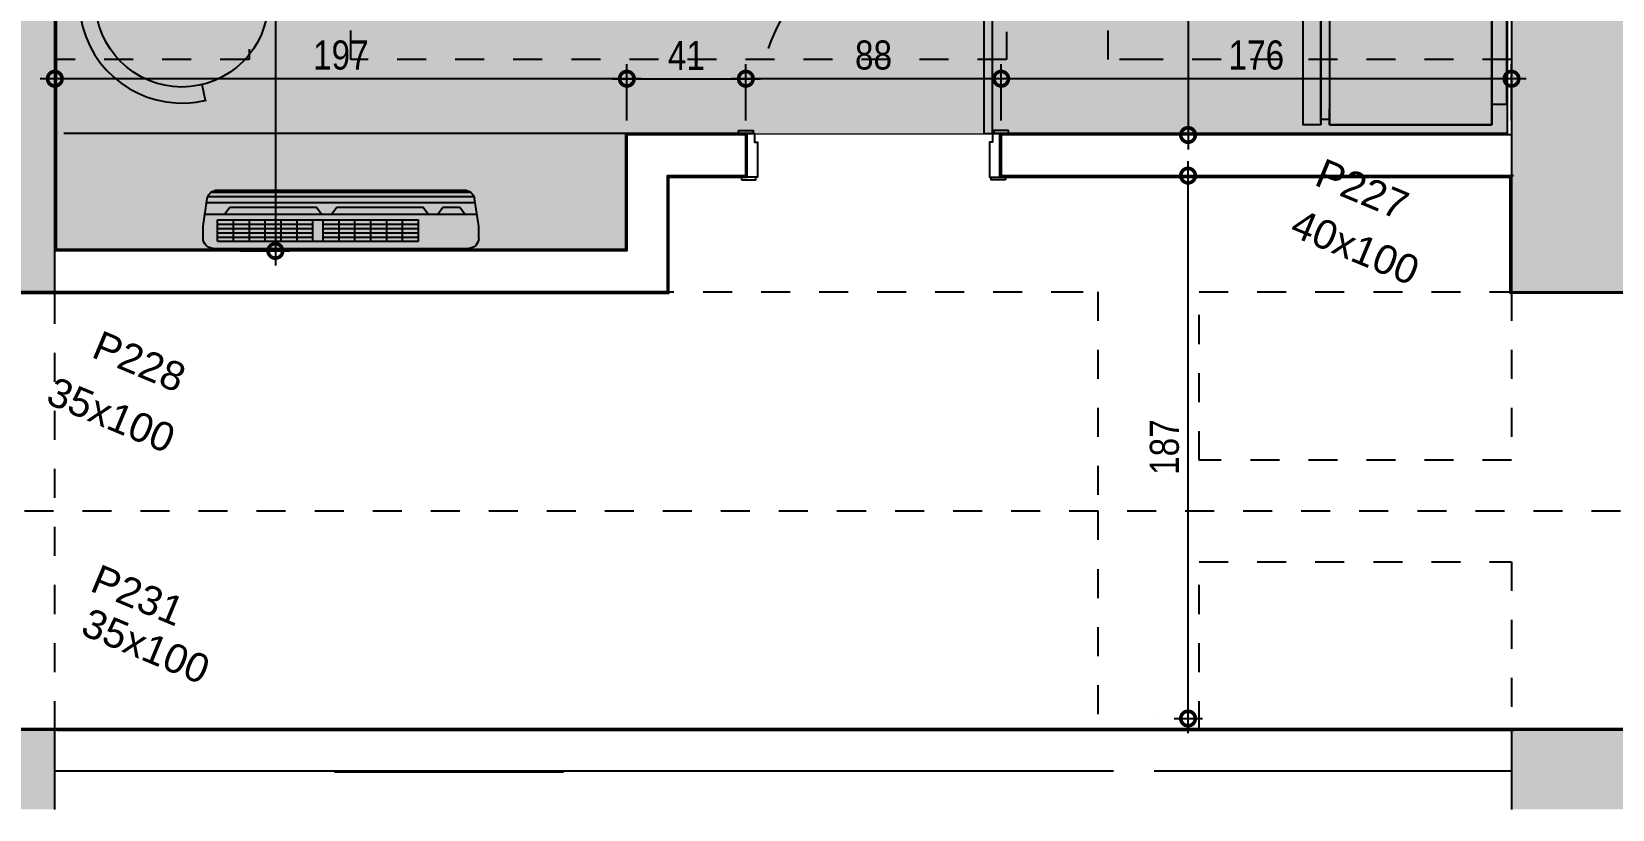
# Model space of a CAD drawing. Header units: metres. Extents: x -41 to 570, y -54 to 184.
# Drawn here: x 4.93 to 10.38, y -54.23 to -51.55 of the extents above; entities that cross this region are included whole.
import ezdxf
from ezdxf.xclip import XClip

# ---------------------------------------------------------------- set-up
doc = ezdxf.new("R2010")
doc.units = ezdxf.units.M
doc.header["$XCLIPFRAME"] = 0
for name, pattern in [('DASHEDX2', [1.5, 1, -0.5]), ('ESTILO_TQS_0004', [1.1199999999999999, 0.5, -0.2, 0.01, -0.2, 0.01, -0.2]), ('PUC$0$DASHEDX2', [1.5, 1, -0.5])]:
    doc.linetypes.add(name, pattern=pattern)
for name, color, linetype in [('1', 232, 'DASHEDX2'), ('12', 232, 'Continuous'), ('205', 232, 'ESTILO_TQS_0004'), ('4', 2, 'Continuous'), ('9', 232, 'Continuous'), ('ARQ-DIM', 2, 'Continuous'), ('PUC$0$ARQ-ALV ACAB', 4, 'Continuous'), ('PUC$0$ARQ-ALV OSSO', 5, 'Continuous'), ('PUC$0$ARQ-CAX @ 1', 1, 'Continuous'), ('PUC$0$ARQ-ENCH', 1, 'Continuous'), ('PUC$0$ARQ-MOB', 7, 'Continuous'), ('PUC$0$ARQ-PRJ', 7, 'PUC$0$DASHEDX2'), ('PUC$0$MAUROAMARELO', 162, 'Continuous')]:
    doc.layers.add(name, color=color, linetype=linetype)
doc.layers.add('PUC$0$ARQ-FORRO', color=9, linetype='Continuous', lineweight=5)
doc.styles.add('Adesa', font='ARIALN.TTF')
doc.styles.get("Standard").update_dxf_attribs({"font": 'arial.ttf'})
doc.dimstyles.new('ADESA 1-0050', dxfattribs={"dimtxt": 0.1, "dimasz": 0.1, "dimexe": 0.05, "dimexo": 0.05, "dimgap": 0.03, "dimtad": 1, "dimdec": 1, "dimlfac": 100, "dimzin": 12, "dimtxsty": 'Adesa', "dimblk": 'DOTSMALL', "dimcen": 1, "dimdle": 0.05, "dimclrd": 1, "dimclre": 1, "dimclrt": 256, "dimazin": 3, "dimtm": 1e-09, "dimtfac": 1, "dimtdec": 1, "dimtmove": 1, "dimatfit": 0, "dimldrblk": 'DOTSMALL', "dimfxl": 0.8, "dimtvp": 2, "dimtolj": 1, "dimtzin": 0, "dimarcsym": 0})

# ---------------------------------------------------------------- blocks, each defined once
blk = doc.blocks.new('*U3354')
for points in [[(-0.04499999999984539, 0.01000000008298229), (0.004999999999881766, 0.01000000008298229), (0.004999999999881766, 8.256506416060017e-11), (-0.04499999999984539, 8.256506416060017e-11)], [(0.8649999999987084, 0.01000000001440071), (0.8149999999989812, 0.01000000001440071), (0.8149999999989812, 1.395505759560489e-11), (0.8649999999987084, 1.395505759560489e-11)], [(-0.05500000000006366, -0.1599999999634463), (-0.005000000000336513, -0.1599999999634463), (-0.005000000000336513, -0.1499999999630006), (-0.05500000000006366, -0.1499999999630006)], [(0, -0.1499999999630859), (-6.123233995717277e-18, -0.9699999999633984), (0.03000000000020008, -0.9699999999633984), (0.03000000000020009, -0.1499999999630859)], [(0.8749999999981308, -0.1599999999637873), (0.8249999999984037, -0.1599999999637873), (0.8249999999984037, -0.1499999999633417), (0.8749999999981308, -0.1499999999633417)]]:
    blk.add_lwpolyline(points, close=True)
for points in [[(-0.03999999999973625, -0.1499999999628585), (-3.410605131648481e-13, -0.1499999999630859), (-3.410605131648481e-13, -0.1199999999628858), (0.009999999999877218, -0.1199999999628858), (0.009999999999877218, 3.694822052480173e-11), (-0.02500000000077307, 3.717559420024497e-11), (-0.02499999999952252, -0.1499999999628585)], [(0.8599999999991677, -0.1499999999630859), (0.8199999999999998, -0.1499999999633133), (0.8199999999999998, -0.1199999999631132), (0.8099999999997816, -0.1199999999631132), (0.8099999999989858, -2.842344415387998e-14), (0.8450000000000908, 1.989502312893521e-13), (0.8449999999995224, -0.1499999999630859)]]:
    blk.add_lwpolyline(points)
at = {"layer": 'PUC$0$ARQ-PRJ'}
blk.add_arc((0.02365384615401838, -0.1736538461175936), 0.7966973711411198, 268.2986453946612, 1.701354605348371, dxfattribs=at)
blk = doc.blocks.new('PUC$0$pl apto tipo 4 puc')
at = {"layer": 'PUC$0$ARQ-ALV ACAB'}
for points in [[(10.01682688038765, 0.7661956074673041), (10.01682391274701, -1.903804394542352), (8.268150294338026, -1.903804556321196), (8.268150468223228, -2.053804556321229), (8.323150262838087, -2.053804556321229)], [(4.65682392180998, -2.303103848424205), (4.65682392180998, -1.043806830676594), (4.606823949417062, -1.043806767359419), (4.606823897251599, -0.8938068124391008), (5.016822685948552, -0.893806814513153), (5.016823928918801, -2.303333860389322)], [(4.668305692267985, -2.453090342031758), (7.128150294338757, -2.453114783630469), (7.128150294338757, -2.053805480085733), (7.398150294338771, -2.053804550760598), (7.398150294338771, -1.903804561890307), (6.978150294338664, -1.903804545191485), (6.978150294338664, -2.303114783630492), (5.016823924335154, -2.303114779046857)]]:
    blk.add_lwpolyline(points, dxfattribs=at)
at = {"layer": 'PUC$0$ARQ-ALV OSSO'}
for points in [[(9.287451182304173, 2.861203517284292), (10.03182392891882, 2.8611970646363), (10.03182392891882, -1.908804394542351), (8.273150299771942, -1.908804556321196), (8.273150462789317, -2.04880455632123), (10.03815381750883, -2.04880455632123)], [(4.661823928918817, -2.308114783630506), (4.661823921703568, -1.038806834752057), (4.611823921703567, -1.038806793997542), (4.611823872798445, -0.8988068347519658), (5.011822698235151, -0.8988068147629491), (5.011823928918816, -2.308114783630506)], [(4.668305692267985, -2.448090342031758), (7.123150294338756, -2.448114783630469), (7.123150294338756, -2.048805480085733), (7.393150294338665, -2.04880455076056), (7.393150294338665, -1.908804550760583), (6.983150294338665, -1.908804556321196), (6.983150294338665, -2.308114783630492), (5.011823928918816, -2.308114783630506)]]:
    blk.add_lwpolyline(points, dxfattribs=at)
at = {"layer": 'PUC$0$ARQ-CAX @ 1', "rotation": 180}
blk.add_blockref('*U3354', (8.243150294338578, -2.053804556284054), dxfattribs=at)
blk = doc.blocks.new('PUC$0$GELADEIRA')
for p, q in [((-0.6999985621428777, 0.7092458692974333), (-0.699998562140604, 0.1500008279879694)), ((-0.6999985621404903, 0.7092458692974333), (1.437859395991836e-06, 0.7092458692974333)), ((-0.699998562140604, 0.1500008279870599), (-0.699998562140604, 0.7092458692974333)), ((-0.6999985621404903, 0.1500008279879694), (-0.6999985621404903, 0.7092458692974333)), ((-0.009807916487375223, 0.7391569013258277), (-0.6546741207783497, 0.7391569013258277)), ((-0.05502648320498338, 0.7391492746525046), (-0.009807923656921957, 0.7391569013276467)), ((-0.009807916487261537, 0.7391569013267372), (-0.05502143961894035, 0.7391492755010631)), ((1.437857008568244e-06, 0.7092458693010713), (-0.05502143962155515, 0.7092458692992523)), ((-0.05502143961894035, 0.7092458692983428), (1.437859509678674e-06, 0.7092458692983428)), ((1.437859395936325e-06, 0.1500008279887652), (1.437857008568244e-06, 0.7092458693010713)), ((1.437859395991836e-06, 0.7092458692974333), (1.437859395936325e-06, 0.1500008279869463)), ((1.437859509678674e-06, 0.7092458692983428), (1.437859509623163e-06, 0.1500008279878557)), ((-0.699998562140604, 0.1500008279879694), (1.437859395936325e-06, 0.1500008279887652)), ((1.437859395936325e-06, 0.1500008279869463), (-0.699998562140604, 0.1500008279870599)), ((1.437859509623163e-06, 0.1500008279878557), (-0.6999985621404903, 0.1500008279879694))]:
    blk.add_line(p, q)
for points in [[(-0.5999985621404675, 0.8000008279891517), (-0.5999985621404675, 0.8240008279891526), (-0.5499985621404562, 0.8240008279891526), (-0.5499985621404562, 0.8000008279891517)], [(-0.6799985621405085, 0.7391569013267372), (-0.6799985621405085, 0.7092458692974333)], [(-0.01999856214047213, 0.7391569013267372), (-0.01999856214047213, 0.7092458692983428)], [(-0.6299985621404403, 0.1500008279879694), (-0.6299985621400992, 0.1000008279879012), (-0.06999856214099515, 0.100000827990175), (-0.06999999999999323, 0.1500000019029131)]]:
    blk.add_lwpolyline(points)
blk.add_lwpolyline([(1.437859509678674e-06, 0.7391569013267372), (1.437859509678674e-06, 0.800000827989038), (-0.6999985621404903, 0.8000008279891517), (-0.6999985621404903, 0.7391569013267372)], close=True)
blk = doc.blocks.new('PUC$0$ARQ_LAY_CAD_RED')
at = {"layer": 'PUC$0$ARQ-MOB'}
for p, q in [((-0.01230181179229817, 0.3527430541242147), (-0.01037502199346818, 0.2974941420323205)), ((0, -0.3529574999999987), (0.001926789798829986, -0.2977085879081045))]:
    blk.add_line(p, q, dxfattribs=at)
blk.add_circle((0, 0), 0.297675, dxfattribs=at)
blk.add_arc((0, 0), 0.3529575, 91.9973642077327, 270.5825098135223, dxfattribs=at)
blk = doc.blocks.new('PUC$0$opção layout tipo 2')
at = {"layer": 'PUC$0$ARQ-MOB', "color": 7, "elevation": -4.318356323902826e-06}
blk.add_lwpolyline([(-6.201322446398458, 3.720763725567622e-05), (-4.26643315004467, 3.720763725567622e-05)], dxfattribs=at)
at = {"layer": 'PUC$0$ARQ-MOB', "xscale": -1, "rotation": 270}
blk.add_blockref('PUC$0$GELADEIRA', (-9.337191183889464, -0.02958668119453023, -4.318356323902826e-06), dxfattribs=at)
at = {"layer": 'PUC$0$ARQ-MOB', "color": 7, "rotation": 193.3164066705064}
blk.add_blockref('PUC$0$ARQ_LAY_CAD_RED', (-4.672460198758139, -0.4577850550608602, -4.318356323902826e-06), dxfattribs=at)
blk = doc.blocks.new('PUC$0$Q2')
at = {"layer": 'PUC$0$MAUROAMARELO'}
for p, q in [((244.1481661018586, -387.1026846636278), (243.2551258937593, -387.1026846636278)), ((244.1270323395545, -387.0957092027159), (243.276259656063, -387.0957092027159)), ((243.2266459978088, -387.2199680435349), (243.2412964932574, -387.1250467797306)), ((244.1640985215757, -387.1386723422559), (243.2390163775241, -387.1386723422559)), ((244.1600940888984, -387.1182753428074), (243.2431979067193, -387.1182753428075)), ((243.2739826990729, -387.1785484299287), (243.2922677003177, -387.1546799405407)), ((243.3497015175714, -387.1546799405407), (243.2922677003177, -387.1546799405407)), ((243.3679865188157, -387.1785484299287), (243.3497015175714, -387.1546799405407)), ((243.4002826504239, -387.1785484299287), (243.4185676516687, -387.1546799405407)), ((243.7159237198113, -387.1546799405407), (243.4185676516687, -387.1546799405407)), ((243.734208721056, -387.1785484299287), (243.7159237198113, -387.1546799405407)), ((243.7684489005684, -387.1785484299287), (243.7867339018131, -387.1546799405407)), ((244.0840899699557, -387.1546799405407), (243.7867339018131, -387.1546799405407)), ((244.1023749712004, -387.1785484299287), (244.0840899699557, -387.1546799405407)), ((244.1766459978087, -387.2199680435349), (244.16199550236, -387.1250467797306)), ((244.1702531429698, -387.1785484299287), (243.2323301846346, -387.1785484299287)), ((243.7979523876936, -387.1986790807404), (243.4340514967232, -387.1986790807404)), ((243.4340514967232, -387.2718364671386), (243.4340514967232, -387.1986790807404)), ((243.5967832414951, -387.2134717998856), (243.4340514967232, -387.2134717998855)), ((243.4887845575602, -387.2718364671386), (243.4887845575602, -387.1986790807404)), ((243.5435176183971, -387.2718364671386), (243.5435176183971, -387.1986790807404)), ((243.6598948984558, -387.2134717998856), (243.5967832414951, -387.2134717998856)), ((243.5982506792341, -387.2718364671386), (243.5982506792341, -387.1986790807404)), ((243.6529837400715, -387.2718364671386), (243.6529837400715, -387.1986790807404)), ((243.7230065554165, -387.2134717998856), (243.6598948984558, -387.2134717998856)), ((243.7077168009084, -387.2718364671386), (243.7077168009084, -387.1986790807404)), ((243.7624498617454, -387.2134717998856), (243.7230065554165, -387.2134717998856)), ((243.7624498617454, -387.2718364671386), (243.7624498617454, -387.1986790807404)), ((243.7979523876936, -387.2718364671386), (243.7979523876936, -387.1986790807404)), ((244.1263507527154, -387.1986790807408), (243.7979523876936, -387.1986790807404)), ((243.9059510716286, -387.2134717998858), (243.7979523876936, -387.2134717998858)), ((243.8526854485306, -387.2718364671386), (243.8526854485306, -387.1986790807404)), ((243.9690627285893, -387.2134717998858), (243.9059510716286, -387.2134717998858)), ((243.9074185093675, -387.2718364671386), (243.9074185093675, -387.1986790807404)), ((243.9621515702045, -387.2718364671386), (243.9621515702045, -387.1986790807404)), ((244.03217438555, -387.2134717998858), (243.9690627285893, -387.2134717998858)), ((244.0168846310414, -387.2718364671386), (244.0168846310414, -387.1986790807406)), ((244.1263507527153, -387.2134717998858), (244.03217438555, -387.2134717998858)), ((244.0716176918784, -387.2718364671386), (244.0716176918784, -387.1986790807406)), ((244.1263507527153, -387.2718364671386), (244.1263507527153, -387.1986790807406)), ((243.2266459978088, -387.2613876571413), (243.2266459978088, -387.2199680435349)), ((243.5967832414951, -387.2282645190307), (243.4340514967232, -387.2282645190307)), ((243.5967832414951, -387.2430572381758), (243.4340514967232, -387.2430572381758)), ((243.5967832414951, -387.257849957321), (243.4340514967232, -387.257849957321)), ((243.6598948984558, -387.2282645190307), (243.5967832414951, -387.2282645190307)), ((243.6598948984558, -387.2430572381758), (243.5967832414951, -387.2430572381758)), ((243.6598948984558, -387.257849957321), (243.5967832414951, -387.257849957321)), ((243.7230065554165, -387.2282645190307), (243.6598948984558, -387.2282645190307)), ((243.7230065554165, -387.2430572381758), (243.6598948984558, -387.2430572381758)), ((243.7230065554165, -387.257849957321), (243.6598948984558, -387.257849957321)), ((243.7624498617454, -387.2282645190307), (243.7230065554165, -387.2282645190307)), ((243.7624498617454, -387.2430572381758), (243.7230065554165, -387.2430572381758)), ((243.7624498617454, -387.257849957321), (243.7230065554165, -387.257849957321)), ((243.9059510716286, -387.2282645190309), (243.7979523876936, -387.2282645190309)), ((243.9059510716286, -387.2430572381758), (243.7979523876936, -387.2430572381758)), ((243.9059510716286, -387.257849957321), (243.7979523876936, -387.257849957321)), ((243.9690627285893, -387.2282645190309), (243.9059510716286, -387.2282645190309)), ((243.9690627285893, -387.2430572381758), (243.9059510716286, -387.2430572381758)), ((243.9690627285893, -387.257849957321), (243.9059510716286, -387.257849957321)), ((244.03217438555, -387.2282645190309), (243.9690627285893, -387.2282645190309)), ((244.03217438555, -387.2430572381758), (243.9690627285893, -387.2430572381758)), ((244.03217438555, -387.257849957321), (243.9690627285893, -387.257849957321)), ((244.1263507527153, -387.2282645190309), (244.03217438555, -387.2282645190309)), ((244.1263507527153, -387.2430572381758), (244.03217438555, -387.2430572381758)), ((244.1263507527153, -387.2578499573209), (244.03217438555, -387.257849957321)), ((244.1766459978087, -387.2613876571413), (244.1766459978087, -387.2199680435349)), ((244.1411434718605, -387.2968901830895), (243.262148523757, -387.2968901830895)), ((243.7979523876936, -387.2718364671386), (243.4340514967232, -387.2718364671386)), ((244.1263507527154, -387.2718364671387), (243.7979523876936, -387.2718364671386))]:
    blk.add_line(p, q, dxfattribs=at)
for centre, start, end in [((243.276259656063, -387.1312117286641), 90, 170.0000000000153), ((244.1270323395545, -387.1312117286641), 9.999999999984647, 90), ((243.262148523757, -387.2613876571413), 180, 270), ((244.1411434718605, -387.2613876571413), 270, 0)]:
    blk.add_arc(centre, 0.03550252594831591, start, end, dxfattribs=at)
blk = doc.blocks.new('PUC$0$A$Ccd5721d3')
at = {"layer": 'PUC$0$MAUROAMARELO', "xscale": -1, "rotation": 180}
blk.add_blockref('PUC$0$Q2', (-239.6923234117548, -382.1218691796907), dxfattribs=at)
blk = doc.blocks.new('PUC$0$pl  forro opção 2')
at = {"layer": 'PUC$0$ARQ-FORRO'}
h = blk.add_hatch(color=256, dxfattribs=at)
h.dxf.hatch_style = 1
h.paths.add_polyline_path([(-9.660000161468837, 2.090754751139137), (-7.866317254532381, 2.090754751139137), (-7.866317285524965, 3.020755045409942), (-7.716317285643396, 3.020755045409942), (-7.716317770796267, 1.410754907442289), (-4.659995967029739, 1.411004934715706), (-4.659995967029736, 1.410250977466703), (-2.698771708429426, 1.409997915185876), (-2.698771841558442, 3.750757945737739), (-4.659995967029735, 3.750757173119595), (-4.659997205416337, 5.160776296054586), (-6.621323575419847, 5.160776300638219), (-6.621323575419847, 4.760754903797924), (-9.660000223454004, 4.760754762400026)])
at = {"layer": 'PUC$0$ARQ-FORRO', "elevation": 4.318356323902826e-06}
blk.add_lwpolyline([(-9.660000161468837, 2.090754751139137), (-7.866317254532381, 2.090754751139137), (-7.866317285524965, 3.020755045409942), (-7.716317285643396, 3.020755045409942), (-7.716317770796267, 1.410754907442289), (-4.659995967029739, 1.411004934715706), (-4.659995967029736, 1.410250977466703), (-2.698771708429426, 1.409997915185876), (-2.698771841558442, 3.750757945737739), (-4.659995967029735, 3.750757173119595), (-4.659997205416337, 5.160776296054586), (-6.621323575419847, 5.160776300638219), (-6.621323575419847, 4.760754903797924), (-9.660000223454004, 4.760754762400026)], close=True, dxfattribs=at)
blk = doc.blocks.new('PUC')
at = {"layer": 'PUC$0$ARQ-ALV ACAB'}
blk.add_line((-6.763414188675705, 54.10486017936626, -4.318356323902826e-06), (-5.97341418867638, 54.10486017936626, -4.318356323902826e-06), dxfattribs=at)
at = {"layer": 'PUC$0$ARQ-ALV ACAB', "elevation": -4.318356323902826e-06}
for points in [[(-10.43004159998796, 53.95485430141046), (-4.063307039831233, 53.95486017936641), (-4.063307039831233, 54.04988275718944)], [(-10.43504126009019, 52.4549929993664), (-10.03815861594353, 52.4549929993664), (-10.02504159998796, 52.4549929993664), (-10.02504159998796, 52.05499601854508)], [(-8.32136793390723, 52.05499601854508), (-10.02504159998796, 52.05499601854508)]]:
    blk.add_lwpolyline(points, dxfattribs=at)
at = {"layer": 'PUC$0$ARQ-ALV OSSO'}
for points, elevation in [([(-8.798365994011833, 54.0998601793664), (-10.03004159998796, 54.0998601793664)], -4.318356323902826e-06), ([(-5.010041599987959, 54.09986017936641), (-8.658365994011834, 54.0998601793664)], -4.318356323902826e-06), ([(-5.018414188675705, 53.95986017936641), (-10.03815996115532, 53.95986017936639)], -4.318356323902826e-06), ([(-8.817249718273104, 53.91981881074634), (-8.817249718273104, 53.91981840573927)], -4.318356323886126e-06)]:
    blk.add_lwpolyline(points, dxfattribs=dict(at, elevation=elevation))
at = {"layer": 'PUC$0$ARQ-ALV OSSO', "color": 6, "rotation": 180}
blk.add_blockref('PUC$0$pl apto tipo 4 puc', (0.001782328930858057, 50.00119146222385, -4.318356323902826e-06), dxfattribs=at)
at = {"layer": 'PUC$0$ARQ-ENCH'}
blk.add_blockref('PUC$0$A$Ccd5721d3', (-10.00504159998796, 47.12574785333194), dxfattribs=at)
at = {"layer": 'PUC$0$ARQ-FORRO'}
blk.add_blockref('PUC$0$pl  forro opção 2', (-0.355044389987959, 47.14499455936181, -4.318356323902826e-06), dxfattribs=at)
at = {"layer": 'PUC$0$ARQ-MOB'}
blk.add_blockref('PUC$0$opção layout tipo 2', (-0.7750456033491548, 51.90499026868282), dxfattribs=at)
blk = doc.blocks.new('_DotSmall')
at = {"color": 0, "linetype": 'ByBlock', "const_width": 0.5}
blk.add_lwpolyline([(-0.0625, 0, 1), (0.0625, 0, 1)], format="xyb", close=True, dxfattribs=at)
blk = doc.blocks.new('*D534')
at = {"layer": 'ARQ-DIM', "color": 1, "lineweight": -2, "transparency": 16777216}
for p, q in [((8.91532055354934, -49.17999467658071), (8.91532055354934, -51.95999601854507)), ((9.146363189470401, -49.2299946765807), (8.865320553549338, -49.2299946765807)), ((9.148155296991195, -51.90999601854507), (8.865320553549338, -51.90999601854507))]:
    blk.add_line(p, q, dxfattribs=at)
at = {"layer": 'Defpoints', "color": 0, "transparency": 16777216}
for p in [(9.196363189470402, -49.2299946765807, -8.636712647805652e-06), (8.91532055354934, -51.90999601854507), (9.198155296991196, -51.90999601854507, -8.636712647805652e-06)]:
    blk.add_point(p, dxfattribs=at)
at = {"layer": 'ARQ-DIM', "color": 1, "lineweight": -2, "transparency": 16777216, "xscale": 0.1, "yscale": 0.1, "zscale": 0.1}
for p, rotation in [((8.91532055354934, -49.2299946765807), 90), ((8.91532055354934, -51.90999601854507), 270)]:
    blk.add_blockref('_DotSmall', p, dxfattribs=dict(at, rotation=rotation))
at = {"layer": 'ARQ-DIM', "transparency": 16777216, "insert": (8.834263254777154, -50.56999534756287), "char_height": 0.1, "attachment_point": 5, "rotation": 90, "style": 'Adesa'}
blk.add_mtext('\\A1;268', dxfattribs=at)
blk = doc.blocks.new('*D538')
at = {"layer": 'ARQ-DIM', "color": 1, "lineweight": -2, "transparency": 16777216}
for p, q in [((5.770163576994295, -48.49999091416945), (5.770163576994296, -52.35930624585438)), ((5.648054941110648, -48.54999091416945), (5.820163576994295, -48.54999091416945)), ((5.648054941110647, -52.30930624585438), (5.820163576994296, -52.30930624585438))]:
    blk.add_line(p, q, dxfattribs=at)
at = {"layer": 'Defpoints', "color": 0, "transparency": 16777216}
for p in [(5.598054941110648, -48.54999091416945, -4.318356323902826e-06), (5.598054941110647, -52.30930624585438, -4.318356323902826e-06), (5.770163576994296, -52.30930624585438)]:
    blk.add_point(p, dxfattribs=at)
at = {"layer": 'ARQ-DIM', "color": 1, "lineweight": -2, "transparency": 16777216, "xscale": 0.1, "yscale": 0.1, "zscale": 0.1}
for p, rotation in [((5.770163576994295, -48.54999091416945), 90), ((5.770163576994296, -52.30930624585438), 270)]:
    blk.add_blockref('_DotSmall', p, dxfattribs=dict(at, rotation=rotation))
at = {"layer": 'ARQ-DIM', "transparency": 16777216, "insert": (5.689106278222112, -50.4296485800119), "char_height": 0.1, "attachment_point": 5, "rotation": 90, "style": 'Adesa'}
blk.add_mtext('\\A1;376', dxfattribs=at)
blk = doc.blocks.new('*D540')
at = {"layer": 'ARQ-DIM', "color": 1, "lineweight": -2, "transparency": 16777216}
for p, q in [((8.271367970841084, -51.85999601854505), (8.271367970841084, -51.66624684253868)), ((10.03004159998796, -51.8599958567662), (10.03004159998796, -51.66624684253868)), ((10.08004159998796, -51.71624684253867), (8.221367970841083, -51.71624684253867))]:
    blk.add_line(p, q, dxfattribs=at)
at = {"layer": 'Defpoints', "color": 0, "transparency": 16777216}
for p in [(8.271367970841084, -51.71624684253867), (8.271367970841084, -51.90999601854504, -4.318356323902826e-06), (10.03004159998796, -51.90999585676619, -4.318356323902826e-06)]:
    blk.add_point(p, dxfattribs=at)
at = {"layer": 'ARQ-DIM', "color": 1, "lineweight": -2, "transparency": 16777216, "xscale": 0.1, "yscale": 0.1, "zscale": 0.1, "rotation": 180}
blk.add_blockref('_DotSmall', (8.271367970841084, -51.71624684253867), dxfattribs=at)
at = {"layer": 'ARQ-DIM', "color": 1, "lineweight": -2, "transparency": 16777216, "xscale": 0.1, "yscale": 0.1, "zscale": 0.1}
blk.add_blockref('_DotSmall', (10.03004159998796, -51.71624684253867), dxfattribs=at)
at = {"layer": 'ARQ-DIM', "transparency": 16777216, "insert": (9.150704785414522, -51.6351895437665), "char_height": 0.1, "attachment_point": 5, "style": 'Adesa'}
blk.add_mtext('\\A1;176', dxfattribs=at)
blk = doc.blocks.new('*D541')
at = {"layer": 'ARQ-DIM', "color": 1, "lineweight": -2, "transparency": 16777216}
for p, q in [((7.391367965407807, -51.85999601854505), (7.391367965407807, -51.66624684253868)), ((8.271367970841084, -51.85999601854505), (8.271367970841084, -51.66624684253868)), ((8.321367970841084, -51.71624684253867), (7.341367965407807, -51.71624684253867))]:
    blk.add_line(p, q, dxfattribs=at)
at = {"layer": 'Defpoints', "color": 0, "transparency": 16777216}
for p in [(7.391367965407807, -51.71624684253867), (7.391367965407807, -51.90999601854504, -4.318356323902826e-06), (8.271367970841084, -51.90999601854504, -4.318356323902826e-06)]:
    blk.add_point(p, dxfattribs=at)
at = {"layer": 'ARQ-DIM', "color": 1, "lineweight": -2, "transparency": 16777216, "xscale": 0.1, "yscale": 0.1, "zscale": 0.1, "rotation": 180}
blk.add_blockref('_DotSmall', (7.391367965407807, -51.71624684253867), dxfattribs=at)
at = {"layer": 'ARQ-DIM', "color": 1, "lineweight": -2, "transparency": 16777216, "xscale": 0.1, "yscale": 0.1, "zscale": 0.1}
blk.add_blockref('_DotSmall', (8.271367970841084, -51.71624684253867), dxfattribs=at)
at = {"layer": 'ARQ-DIM', "transparency": 16777216, "insert": (7.831367968124445, -51.6351895437665), "char_height": 0.1, "attachment_point": 5, "style": 'Adesa'}
blk.add_mtext('\\A1;88', dxfattribs=at)
blk = doc.blocks.new('*D542')
at = {"layer": 'ARQ-DIM', "color": 1, "lineweight": -2, "transparency": 16777216}
for p, q in [((6.981367965407807, -51.85999601854505), (6.981367965407807, -51.66624684253868)), ((7.391367965407807, -51.85999601854505), (7.391367965407807, -51.66624684253868)), ((6.931367965407807, -51.71624684253867), (7.441367965407807, -51.71624684253867))]:
    blk.add_line(p, q, dxfattribs=at)
at = {"layer": 'Defpoints', "color": 0, "transparency": 16777216}
for p in [(7.391367965407807, -51.71624684253867), (6.981367965407807, -51.90999601854504, -4.318356323902826e-06), (7.391367965407807, -51.90999601854504, -4.318356323902826e-06)]:
    blk.add_point(p, dxfattribs=at)
at = {"layer": 'ARQ-DIM', "color": 1, "lineweight": -2, "transparency": 16777216, "xscale": 0.1, "yscale": 0.1, "zscale": 0.1, "rotation": 180}
blk.add_blockref('_DotSmall', (6.981367965407807, -51.71624684253867), dxfattribs=at)
at = {"layer": 'ARQ-DIM', "color": 1, "lineweight": -2, "transparency": 16777216, "xscale": 0.1, "yscale": 0.1, "zscale": 0.1}
blk.add_blockref('_DotSmall', (7.391367965407807, -51.71624684253867), dxfattribs=at)
at = {"layer": 'ARQ-DIM', "transparency": 16777216, "insert": (7.186367965407807, -51.63604220406664), "char_height": 0.1, "attachment_point": 5, "style": 'Adesa'}
blk.add_mtext('\\A1;41', dxfattribs=at)
blk = doc.blocks.new('*D543')
at = {"layer": 'ARQ-DIM', "color": 1, "lineweight": -2, "transparency": 16777216}
for p, q in [((5.01004159998796, -51.85999399045521), (5.01004159998796, -51.66624684253868)), ((6.981367965407807, -51.85999601854505), (6.981367965407807, -51.66624684253868)), ((7.031367965407807, -51.71624684253867), (4.96004159998796, -51.71624684253867))]:
    blk.add_line(p, q, dxfattribs=at)
at = {"layer": 'Defpoints', "color": 0, "transparency": 16777216}
for p in [(5.01004159998796, -51.71624684253867), (5.01004159998796, -51.90999399045521, -4.318356323902826e-06), (6.981367965407807, -51.90999601854504, -4.318356323902826e-06)]:
    blk.add_point(p, dxfattribs=at)
at = {"layer": 'ARQ-DIM', "color": 1, "lineweight": -2, "transparency": 16777216, "xscale": 0.1, "yscale": 0.1, "zscale": 0.1, "rotation": 180}
blk.add_blockref('_DotSmall', (5.01004159998796, -51.71624684253867), dxfattribs=at)
at = {"layer": 'ARQ-DIM', "color": 1, "lineweight": -2, "transparency": 16777216, "xscale": 0.1, "yscale": 0.1, "zscale": 0.1}
blk.add_blockref('_DotSmall', (6.981367965407807, -51.71624684253867), dxfattribs=at)
at = {"layer": 'ARQ-DIM', "transparency": 16777216, "insert": (5.995704782697883, -51.6351895437665), "char_height": 0.1, "attachment_point": 5, "style": 'Adesa'}
blk.add_mtext('\\A1;197', dxfattribs=at)
blk = doc.blocks.new('*D583')
at = {"layer": 'ARQ-DIM', "color": 1, "lineweight": -2, "transparency": 16777216}
for p, q in [((8.915320553549343, -53.96986017936642), (8.915320553549341, -51.9999960185451)), ((8.848365994011836, -52.0499960185451), (8.965320553549343, -52.0499960185451)), ((8.867249718273108, -53.91986017936642), (8.965320553549343, -53.91986017936642))]:
    blk.add_line(p, q, dxfattribs=at)
at = {"layer": 'Defpoints', "color": 0, "transparency": 16777216}
for p in [(8.798365994011835, -52.0499960185451, -4.318356323902826e-06), (8.915320553549343, -52.0499960185451), (8.817249718273107, -53.91986017936642, -4.318356323902826e-06)]:
    blk.add_point(p, dxfattribs=at)
at = {"layer": 'ARQ-DIM', "color": 1, "lineweight": -2, "transparency": 16777216, "xscale": 0.1, "yscale": 0.1, "zscale": 0.1}
for p, rotation in [((8.915320553549343, -52.0499960185451), 90), ((8.915320553549343, -53.91986017936642), 270)]:
    blk.add_blockref('_DotSmall', p, dxfattribs=dict(at, rotation=rotation))
at = {"layer": 'ARQ-DIM', "transparency": 16777216, "insert": (8.834263254777156, -52.98492809895575), "char_height": 0.1, "attachment_point": 5, "rotation": 90, "style": 'Adesa'}
blk.add_mtext('\\A1;187', dxfattribs=at)
blk = doc.blocks.new('est-lo-08-6sa-r00')
at = {"layer": '4'}
h = blk.add_hatch(color=8, dxfattribs=at)
h.dxf.hatch_style = 1
h.paths.add_polyline_path([(72.45359600000049, -775.948262999999), (89.9877070000004, -768.6301379999992), (31.82787399999984, -629.2800969999994), (14.29376300000001, -636.5982219999993)], flags=17)
h.paths.add_polyline_path([(-113.9049340000005, -1069.376460999999), (37.44213000000002, -1006.209490999998), (30.12385199999994, -988.6750119999992), (-103.6891010000002, -1044.523857999999), (-278.9303289999998, -624.6486359999992), (-286.2484539999996, -607.1145249999993), (-286.2484749999996, -607.1145339999996), (-307.0557899999995, -557.2605349999997), (-324.5898800000006, -564.5786499999994)])
h.paths.add_polyline_path([(-3206.956630999998, -1758.910156999999), (-3258.953831999998, -1634.325684), (-3291.253509999999, -1647.806439999999), (-3239.256308999999, -1772.390912999999)])
h.paths.add_polyline_path([(-2993.189753999998, -2271.092217999998), (-3020.151167, -2206.492820999998), (-3034.916840999999, -2212.655495999998), (-3140.452497999998, -1959.793706999999), (-3125.686931, -1953.631075999999), (-3148.796797999999, -1898.260197999999), (-3181.096476999999, -1911.740953999999), (-3025.489431999998, -2284.572973999999)])
h.paths.add_polyline_path([(-2947.092820999999, -1013.293024), (-2914.793142, -999.8122680000004), (-2953.309588, -907.527473), (-2985.609266, -921.0082290000005)])
h.paths.add_polyline_path([(-2727.356492000001, -1539.777800999999), (-2695.056814, -1526.297044999999), (-2733.573258999998, -1434.012249999999), (-2765.872937999999, -1447.493005999999)])
h.paths.add_polyline_path([(2122.48851, 465.4148090000003), (2070.491308999999, 589.9992829999999), (2038.191631, 576.5185270000004), (2090.188831999999, 451.9340530000002)])
h.paths.add_polyline_path([(2012.331383999999, 729.3495480000001), (1857.495358999999, 1100.334220999999), (1825.19568, 1086.853464999999), (1852.1572, 1022.254111), (1866.922767, 1028.416743), (1971.687404999999, 777.4023), (1956.921837999999, 771.2396689999997), (1980.031704999999, 715.8687919999996)])
h.paths.add_polyline_path([(2336.253806, -46.76345599999922), (2180.644029, 326.0751100000004), (2148.34435, 312.5943540000004), (2171.454217999999, 257.2234770000007), (2186.219784999999, 263.3861090000001), (2291.758174999999, 10.51777200000049), (2276.992607999999, 4.355141000000913), (2303.954127999999, -60.24421199999915)])
h.paths.add_polyline_path([(-385.5172349999993, -426.3873289999996), (-595.433067999999, 76.56770299999988), (-627.7327459999995, 63.08694799999952), (-600.7712259999996, -1.512405999999999), (-586.0056589999992, 4.650225999999691), (-426.1612139999996, -378.3345759999996), (-440.9267810000002, -384.4972079999997), (-417.8169139999999, -439.8680849999996)])
h.paths.add_polyline_path([(-83.24965799999964, 290.3351419999996), (-592.6617279999998, 77.7243639999995), (-382.7471940000005, -425.2275579999996), (-365.2130830000006, -417.9094339999997), (-567.8094919999992, 67.50837699999983), (-108.2312119999995, 259.3202749999996), (-7.318124999999773, 17.53411100000015), (-242.6443529999995, -80.68282400000008), (-140.96112, -324.3142569999997), (-70.36325099999982, -294.8491759999998), (-77.68137600000048, -277.3150649999997), (-130.7451330000004, -299.4620209999997), (-217.7921169999998, -90.89881099999997), (0, 0), (87.04691000000038, -208.5630329999998), (33.98315200000015, -230.7099889999997), (41.30127699999991, -248.2440999999996), (126.664713, -212.6163879999996), (103.5548460000003, -157.2455109999998), (88.78927800000055, -163.4081419999998), (-71.05370500000018, 219.5731569999998), (-56.28813799999982, 225.7357879999997)])
h.paths.add_polyline_path([(395.5056669999994, -856.7658279999989), (368.5441479999995, -792.1664749999987), (353.7785799999997, -798.329105999999), (193.1650519999996, -413.5015989999993), (207.9306199999999, -407.3389679999995), (184.8207519999999, -351.9680909999994), (-61.57965100000013, -454.8069989999995), (-28.45266399999963, -534.1692129999994), (-10.91852799999941, -526.8510599999992), (-36.72741499999947, -465.0229859999995), (159.8391989999999, -382.9829579999996), (355.8878640000003, -852.7124729999991), (159.32125, -934.7525009999987), (132.7484019999998, -871.0736249999991), (115.2142970000001, -878.391764999999), (141.787139, -942.0706259999986), (123.3301799999996, -949.7739149999989), (130.6483049999998, -967.3080259999988)])
h.paths.add_polyline_path([(-2506.849069, -2068.110103999999), (-2474.549390999999, -2054.629347999999), (-2513.065836, -1962.344552999999), (-2545.365514999999, -1975.825308999998)])
h.paths.add_polyline_path([(-2448.754924, -805.304224), (-2411.841008, -789.8976419999999), (-2450.357452999999, -697.6128460000004), (-2487.271369999998, -713.0194279999998)])
h.paths.add_polyline_path([(-2277.356152000001, -1215.972988999999), (-2240.442234999999, -1200.566406999999), (-2278.958680999999, -1108.281610999999), (-2315.872596999998, -1123.688192999999)])
h.paths.add_polyline_path([(-2180.680405, -1447.606533999999), (-2143.766489, -1432.199950999999), (-2182.282934, -1339.915155999999), (-2219.196851, -1355.321738)])
h.paths.add_polyline_path([(-2008.511896999999, -1860.119569999998), (-1971.59798, -1844.712986999999), (-2010.114424999999, -1752.428191999998), (-2047.028341999999, -1767.834773999999)])
h.paths.add_polyline_path([(-1950.417031, -597.315415), (-1918.117352999999, -583.8346590000001), (-1956.633798, -491.5498640000002), (-1988.933476999999, -505.0306199999999)])
h.paths.add_polyline_path([(-1779.018259, -1007.984179999999), (-1746.71858, -994.5034239999998), (-1785.235026, -902.218629), (-1817.534703999999, -915.6993849999996)])
h.paths.add_polyline_path([(-1682.342512999999, -1239.617724999999), (-1650.042834, -1226.136968999999), (-1688.559278999999, -1133.852173999999), (-1720.858957999999, -1147.332929999999)])
h.paths.add_polyline_path([(-1510.174004, -1652.130760999999), (-1477.874324999999, -1638.650004999999), (-1516.390770999999, -1546.365209999999), (-1548.690448999999, -1559.845965999998)])
h.paths.add_polyline_path([(-1456.693376999999, -391.2524330000001), (-1424.393697999999, -377.7716770000002), (-1462.910144, -285.4868820000001), (-1495.209821999999, -298.9676380000003)])
h.paths.add_polyline_path([(-1285.294603999999, -801.9211979999995), (-1252.994926, -788.4404419999995), (-1291.511371, -696.1556469999997), (-1323.811048999999, -709.6364029999997)])
h.paths.add_polyline_path([(-1188.618857999999, -1033.554742999999), (-1156.319178999999, -1020.073986999999), (-1194.835624999999, -927.7891919999992), (-1227.135303, -941.2699479999992)])
h.paths.add_polyline_path([(-1016.450349, -1446.067778999999), (-984.1506699999999, -1432.587022999999), (-1022.667116, -1340.302227999999), (-1054.966794, -1353.782983999999)])
h.paths.add_polyline_path([(-962.9697219999993, -185.189451), (-930.6700429999992, -171.7086949999999), (-969.1864889999995, -79.42390000000034), (-1001.486167, -92.90465600000022)])
h.paths.add_polyline_path([(-791.5709489999999, -595.8582159999995), (-759.2712709999993, -582.3774599999996), (-797.7877159999997, -490.0926649999998), (-830.087394, -503.5734209999997)])
h.paths.add_polyline_path([(-694.8952030000003, -827.4917609999992), (-662.5955239999994, -814.0110049999994), (-701.1119699999999, -721.7262099999994), (-733.4116480000001, -735.2069659999993)])
h.paths.add_polyline_path([(-522.7266940000001, -1240.004796999998), (-490.4270159999996, -1226.524040999999), (-528.943461, -1134.239245999999), (-561.2431389999995, -1147.720001999999)])
h.paths.add_polyline_path([(1351.53574, 780.8041629999996), (1383.835419, 794.2849189999998), (1345.318973, 886.5697139999991), (1313.019295, 873.0889579999994)])
h.paths.add_polyline_path([(353.014255, 364.0562249999997), (385.3139340000003, 377.5369809999997), (346.7974880000002, 469.8217759999997), (314.4978100000009, 456.3410209999996)])
h.paths.add_polyline_path([(848.5836060000001, 570.8895359999998), (885.4975220000001, 586.2961189999997), (846.9810769999999, 678.5809139999992), (810.0671610000003, 663.1743319999998)])
h.paths.add_polyline_path([(524.4120129999999, -46.61010899999968), (556.7116919999996, -33.12935299999981), (518.195247, 59.15544200000008), (485.8955680000002, 45.67468600000018)])
h.paths.add_polyline_path([(1019.981364, 160.2232020000003), (1056.895281, 175.6297840000001), (1018.378835, 267.9145800000003), (981.464919, 252.5079970000002)])
h.paths.add_polyline_path([(621.0882969999998, -278.2449419999995), (653.3879760000001, -264.7641859999995), (614.87153, -172.4793909999996), (582.5718519999997, -185.9601469999995)])
h.paths.add_polyline_path([(1116.657648, -71.41163099999949), (1153.571565, -56.00504899999964), (1115.055119, 36.27974600000056), (1078.141202999999, 20.87316400000049)])
h.paths.add_polyline_path([(1571.272069, 254.3193860000004), (1603.571747, 267.8001420000003), (1565.055302, 360.0849370000004), (1532.755624, 346.6041810000002)])
h.paths.add_polyline_path([(793.2568059999996, -690.757978999999), (825.5564849999996, -677.2772229999991), (787.0400389999993, -584.992427999999), (754.7403609999999, -598.473182999999)])
h.paths.add_polyline_path([(1288.825975999999, -483.9242339999991), (1325.739893, -468.5176519999992), (1287.223447, -376.2328559999991), (1250.309531, -391.6394389999991)])
h.paths.add_polyline_path([(1791.777927, -274.0091669999991), (1824.077604999999, -260.5284109999993), (1785.561159999999, -168.2436159999995), (1753.261481, -181.724370999999)])
h.paths.add_polyline_path([(-3349.413448999998, -1508.456442999999), (-3317.113664, -1494.975642999999), (-3340.223530999999, -1439.604766), (-3354.989096999999, -1445.767395999999), (-3459.753819999998, -1194.75275), (-3444.988254, -1188.590119), (-3471.949773999999, -1123.990766), (-3504.249558999999, -1137.471566)])
h.paths.add_polyline_path([(-359.6583730000003, -579.2150129999995), (-336.5486029999993, -634.5859029999993), (-321.7824039999996, -628.4230349999996), (-161.1694570000002, -1013.250897999999), (-175.9346760000003, -1019.413356999999), (-148.9732669999995, -1084.012691999999), (-116.6746340000003, -1070.532431999999), (-327.3587819999994, -565.7342929999993), (-359.6584599999998, -579.2150489999992)])
at = {"layer": '1'}
for p, q in [((860.8962060000001, 180.515122), (762.2951160000002, 416.761745)), ((732.4693640000005, 397.353574), (828.5965340000002, 167.0343690000002)), ((463.1044519999999, 365.1170039999999), (587.73392, 66.50674099999992)), ((620.033604, 79.98749900000004), (502.1445130000001, 362.4479229999999)), ((873.7084540000005, 185.8625060000001), (860.8962060000001, 180.515122)), ((828.5965340000002, 167.0343690000002), (620.033604, 79.98749900000004)), ((1055.80209, 74.39731800000027), (1078.141199999999, 20.87316299999998)), ((587.73392, 66.50674099999992), (525.8984180000001, 40.69876400000004)), ((917.4522400000004, 35.61796800000002), (946.5317280000002, -34.05602599999986)), ((978.8314059999996, -20.57527099999987), (956.4922970000001, 32.94888400000002)), ((1078.141199999999, 20.87316299999998), (978.8314059999996, -20.57527099999987)), ((946.5317280000002, -34.05602599999986), (932.6784319999996, -39.83790799999997))]:
    blk.add_line(p, q, dxfattribs=at)
for points in [[(989.1680860000006, 234.0513180000001), (873.7084540000005, 185.8625060000001)], [(920.6715710000002, 118.7747690000003), (1019.981364, 160.2232020000001)], [(1019.981191, 160.2236259999999), (1042.321334, 106.6969960000001)], [(943.011541, 65.24856300000022), (920.6714339999999, 118.7751049999999)], [(874.5183810000003, 99.51204099999995), (888.3718930000005, 105.2940129999999)], [(888.3717679999999, 105.2943210000001), (917.4522400000004, 35.61796800000002)], [(1042.321334, 106.6969960000001), (943.011541, 65.24856300000022)], [(633.6562169999994, -1.015399999999858), (874.5183810000003, 99.51204099999995)], [(956.4922970000001, 32.94888400000002), (1055.80209, 74.39731800000027)], [(556.7116919999999, -33.1293529999999), (633.6562169999994, -1.015399999999858)], [(614.8715300000001, -172.479391), (556.7116890000007, -33.12933799999988)], [(932.6784319999996, -39.83790799999997), (691.8161860000005, -140.3653830000001)], [(691.8161860000005, -140.3653830000001), (614.8715300000001, -172.479391)]]:
    blk.add_lwpolyline(points, dxfattribs=at)
at = {"layer": '205'}
blk.add_line((-3429.010898999999, -1778.446548), (2212.806020000001, 576.2562130000003), dxfattribs=at)
at = {"layer": '4', "linetype": 'Continuous'}
for points in [[(1019.981364, 160.2232020000001), (1056.895281, 175.6297839999999), (1018.378835, 267.9145800000002), (981.464919, 252.5079970000001), (1019.981364, 160.2232020000001)], [(524.4120130000001, -46.61010899999997), (556.7116919999999, -33.1293529999999), (518.1952470000001, 59.15544199999999), (485.8955680000004, 45.67468600000007), (524.4120130000001, -46.61010899999997)], [(1116.657648, -71.41163099999989), (1153.571565, -56.00504900000004), (1115.055119, 36.27974600000027), (1078.141203, 20.87316400000009), (1116.657648, -71.41163099999989)], [(621.088297, -278.2449420000002), (653.3879760000004, -264.7641859999998), (614.8715300000001, -172.479391), (582.5718519999999, -185.9601469999998), (621.088297, -278.2449420000002)]]:
    blk.add_lwpolyline(points, dxfattribs=at)
at = {"layer": '12', "linetype": 'Continuous'}
for s, height, p in [('40x100', 10, (941.4632960000004, 148.7181700000001)), ('35x100', 9.975000000000001, (568.1218940000003, -69.77387100000001)), ('35x100', 9.975000000000001, (609.8285879999999, -138.6255539999999))]:
    blk.add_text(s, height=height, dxfattribs=at).set_placement(p)
at = {"layer": '9', "linetype": 'Continuous'}
for s, p in [('P227', (942.6110110000002, 167.9815479999999)), ('P228', (576.5357580000001, -49.05446399999983)), ('P231', (607.0846120000001, -123.5549839999999))]:
    blk.add_text(s, height=10, dxfattribs=at).set_placement(p)

msp = doc.modelspace()

# ---------------------------------------------------------------- block references
at = {"rotation": 180}
msp.add_blockref('PUC', (0, 0), dxfattribs=at)
at = {"linetype": 'Continuous'}
ref = msp.add_blockref('est-lo-08-6sa-r00', (0, -50), dxfattribs=dict(at, xscale=0.01, yscale=0.01, zscale=0.01, rotation=337.346050855639))
XClip(ref).set_block_clipping_path([(-3617.8293247106803, -1968.6238684087875), (2309.2219967836536, 505.1199023612098), (1831.3677091607203, 1650.0512895176275), (-4095.6836123336134, -823.6924812523694)])

# ---------------------------------------------------------------- dimensions: what is measured, and where the dimension line sits
at = {"layer": 'ARQ-DIM'}
for base, p1, p2, angle, picture, middle in [((5.770163576994296, -52.30930624585438), (5.598054941110647, -48.54999091416942, -4.318356323902826e-06), (5.598054941110646, -52.30930624585435, -4.318356323902826e-06), 89.99999999999999, '*D538', (5.689106278222112, -50.4296485800119)), ((8.91532055354934, -51.90999601854507, 4.318356323902826e-06), (9.196363189470398, -49.22999467658067, -4.318356323902826e-06), (9.198155296991192, -51.90999601854504, -4.318356323902826e-06), 89.99999999999999, '*D534', (8.834263254777154, -50.56999534756287, 4.318356323902826e-06)), ((5.01004159998796, -51.71624684253867), (6.981367965407807, -51.90999601854504, -4.318356323902826e-06), (5.01004159998796, -51.90999399045521, -4.318356323902826e-06), 180, '*D543', (5.995704782697883, -51.6351895437665)), ((8.271367970841084, -51.71624684253867), (10.03004159998796, -51.90999585676619, -4.318356323902826e-06), (8.271367970841084, -51.90999601854504, -4.318356323902826e-06), 180, '*D540', (9.150704785414522, -51.6351895437665)), ((8.915320553549343, -52.0499960185451), (8.817249718273104, -53.9198601793664, -4.318356323902826e-06), (8.798365994011832, -52.04999601854507, -4.318356323902826e-06), 89.99999999999999, '*D583', (8.834263254777156, -52.98492809895575))]:
    dim = msp.add_linear_dim(base=base, p1=p1, p2=p2, angle=angle, dimstyle='ADESA 1-0050', override={"dimdec": 0}, dxfattribs=at)
    dim.commit()
    dim.dimension.update_dxf_attribs({"geometry": picture, "text_midpoint": middle})
for p1, picture, middle in [((6.981367965407807, -51.90999601854504, -4.318356323902826e-06), '*D542', (7.186367965407807, -51.63604220406664)), ((8.271367970841084, -51.90999601854504, -4.318356323902826e-06), '*D541', (7.831367968124445, -51.6351895437665))]:
    dim = msp.add_linear_dim(base=(7.391367965407807, -51.71624684253867), p1=p1, p2=(7.391367965407807, -51.90999601854504, -4.318356323902826e-06), angle=180, dimstyle='ADESA 1-0050', dxfattribs=at)
    dim.commit()
    dim.dimension.update_dxf_attribs({"geometry": picture, "text_midpoint": middle})

doc.saveas('drawing.dxf')
